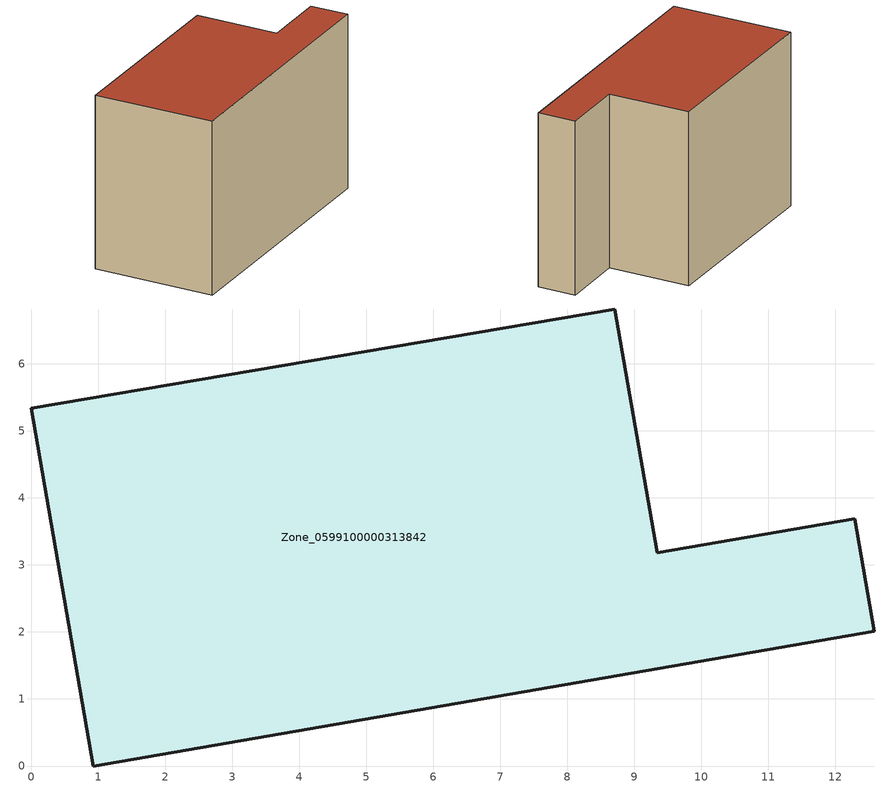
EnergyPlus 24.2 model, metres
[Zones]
Zone_0599100000313842
 floor ground (C_G): 0.93,0 0,5.34 8.71,6.82 9.34,3.18 12.29,3.69 12.58,2.01 z0
 wall outside (C_F): 0.93,0 12.58,2.01 12.29,3.69 9.34,3.18 8.71,6.82 0,5.34 0.93,0 z0:7.87
 roof outside (C_R): 0,5.34 0.93,0 12.58,2.01 12.29,3.69 9.34,3.18 8.71,6.82 z7.87
[BUILDING]
Pand.0599100000313842: North Axis=0; Terrain=City; Loads Convergence Tolerance Value=0.04; Temperature Convergence Tolerance Value=0.4; Solar Distribution=FullExterior; Maximum Number of Warmup Days=25; Minimum Number of Warmup Days=1
[Site:Location]
Rotterdam.The.Hague.AP_ZH_NLD Design_Conditions: Latitude=51.96; Longitude=4.45; Time Zone=1; Elevation=-4.5
[SITE:GROUNDTEMPERATURE:BUILDINGSURFACE]
18, 18, 18, 18, 18, 18, 18, 18, 18, 18, 18, 18
[MATERIAL] Thermal Absorptance=0.9; Solar Absorptance=0.7; Visible Absorptance=0.7
Name | Roughness | Thickness | Conductivity | Density | Specific Heat
G.TI.1975-1991 | MediumSmooth | 0.15 | 0.288461 | 540 | 1210
F.TI.1975-1991 | Rough | 0.3 | 0.230769 | 1920 | 840
R.TI.1975-1991 | MediumRough | 0.2 | 0.153846 | 1500 | 1000
[CONSTRUCTION]
C_G: G.TI.1975-1991
C_F: F.TI.1975-1991
C_R: R.TI.1975-1991
[ZONE]
Zone_0599100000313842: Type=1; Multiplier=1; Ceiling Height=Autocalculate; Volume=Autocalculate; Floor Area=autocalculate; Part of Total Floor Area=Yes
[ZONEINFILTRATION:DESIGNFLOWRATE]
Infil_Zone_0599100000313842: Zone or ZoneList or Space or SpaceList=Zone_0599100000313842; Schedule=AlwaysOn; Design Flow Rate Calculation Method=Flow/Area; Flow Rate per Floor Area=0.003; Constant Term Coefficient=1; Temperature Term Coefficient=0; Velocity Term Coefficient=0; Velocity Squared Term Coefficient=0
[HVACTEMPLATE:ZONE:IDEALLOADSAIRSYSTEM]
Zone_0599100000313842: Maximum Heating Supply Air Temperature=50; Minimum Cooling Supply Air Temperature=13; Maximum Heating Supply Air Humidity Ratio=0.0156; Minimum Cooling Supply Air Humidity Ratio=0.0077; Heating Limit=NoLimit; Cooling Limit=NoLimit; Dehumidification Control Type=ConstantSensibleHeatRatio; Cooling Sensible Heat Ratio=0.7; Dehumidification Setpoint=60; Humidification Control Type=None; Humidification Setpoint=30; Outdoor Air Method=None; Outdoor Air Flow Rate per Person=0.00944; Outdoor Air Flow Rate per Zone Floor Area=0; Outdoor Air Flow Rate per Zone=0; Demand Controlled Ventilation Type=None; Outdoor Air Economizer Type=NoEconomizer; Heat Recovery Type=None; Sensible Heat Recovery Effectiveness=0.7; Latent Heat Recovery Effectiveness=0.65
[ZONECONTROL:THERMOSTAT]
ThermostatControl_Zone_0599100000313842: Zone or ZoneList=Zone_0599100000313842; Control Type Schedule=DualSetpointControlType; Control 1=Thermostat_Zone_0599100000313842; Temperature Difference Between Cutout And Setpoint=0
[THERMOSTATSETPOINT:DUALSETPOINT]
Thermostat_Zone_0599100000313842: Heating Setpoint Temperature Schedule=HeatingSetpoint_Zone_0599100000313842; Cooling Setpoint Temperature Schedule=CoolingSetpoint_Zone_0599100000313842
[SCHEDULE:COMPACT]
HeatingSetpoint_Zone_0599100000313842: Through: 12/31, For: AllDays, Until: 24:00, 21
CoolingSetpoint_Zone_0599100000313842: Through: 12/31, For: AllDays, Until: 24:00, 24
DualSetpointControlType: Through: 12/31, For: AllDays, Until: 24:00, 4
AlwaysOn: Through: 12/31, For: AllDays, Until: 24:00, 1
